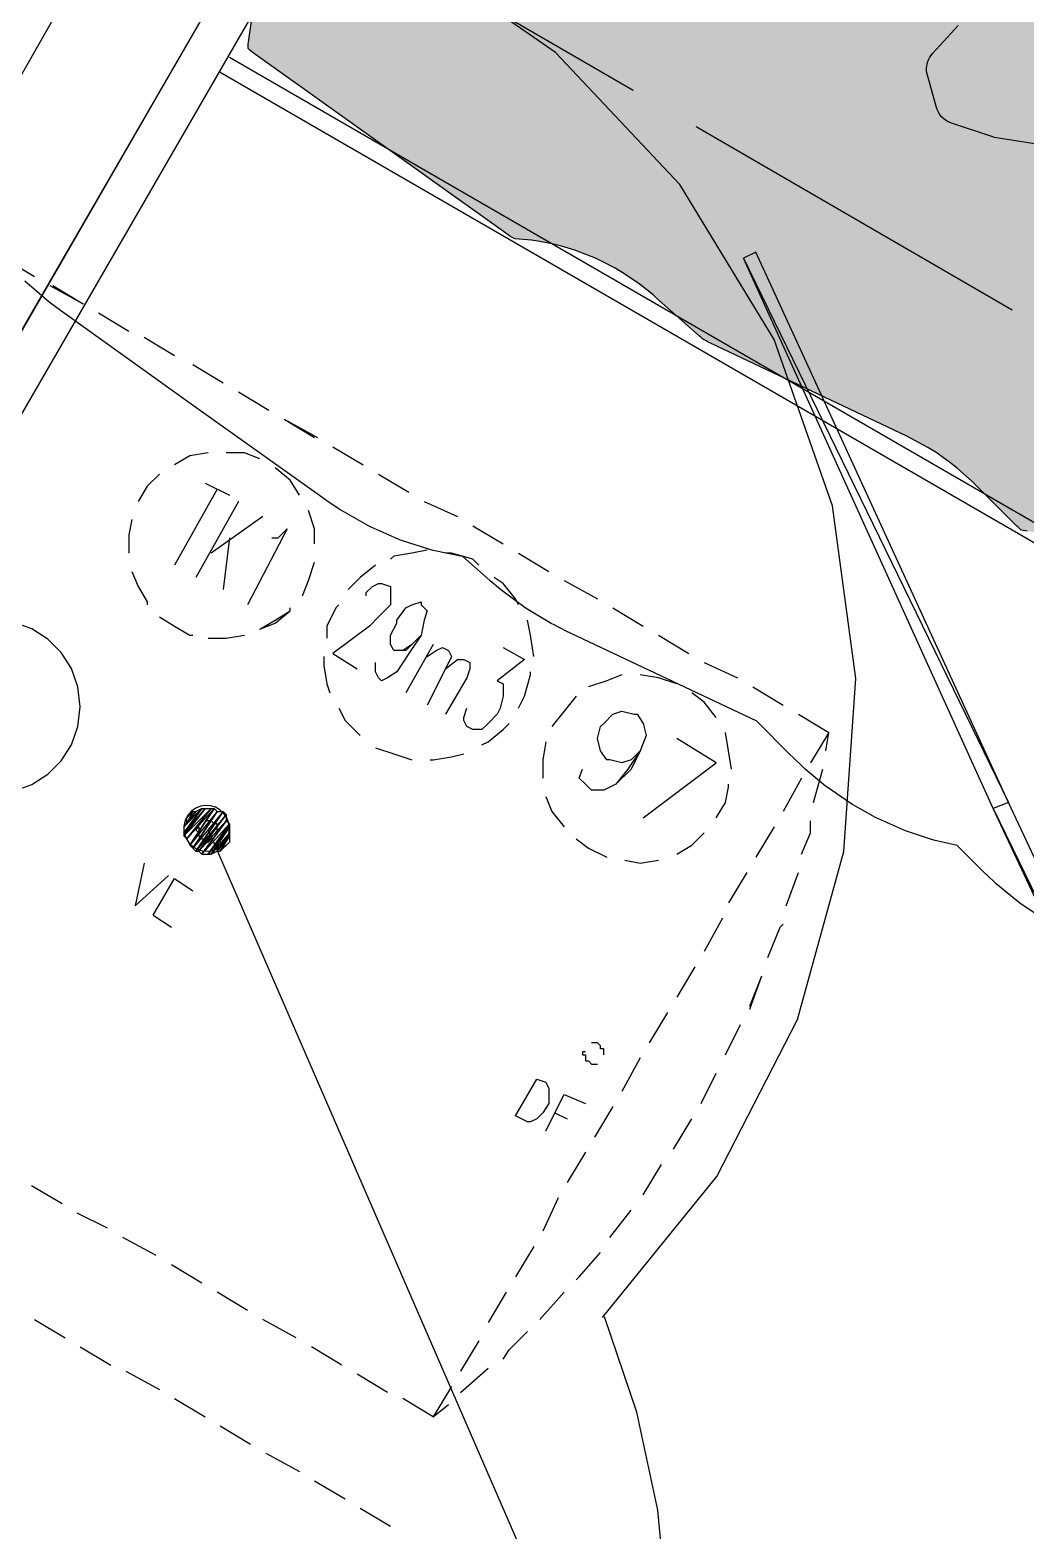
# Model space of a CAD drawing. Header units: metres. Extents: x 1 to 213, y 1 to 147.
# Drawn here: x 112.13 to 115.6, y 55.39 to 60.61 of the extents above; entities that cross this region are included whole.
import ezdxf

# ---------------------------------------------------------------- set-up
doc = ezdxf.new("R2010")
doc.units = ezdxf.units.M
doc.linetypes.add('DASHED', pattern=[1.524, 1.27, -0.254])
for name, color, linetype in [('00-BASE-ARQUITECTURA', 8, 'Continuous'), ('PJ-GRAVILLA', 42, 'Continuous'), ('PJ-LIMITE-JARDIN', 7, 'Continuous'), ('PJ-MASAS', 92, 'Continuous'), ('PJ-MASAS-RELLENO', 92, 'Continuous'), ('PJ-PROTEGIDO', 30, 'DASHED'), ('PJ-RIEGO-SECTORES', 5, 'Continuous')]:
    doc.layers.add(name, color=color, linetype=linetype)

msp = doc.modelspace()

# ---------------------------------------------------------------- hatches: boundary and pattern name
at = {"layer": 'PJ-GRAVILLA'}
h = msp.add_hatch(dxfattribs=at)
h.set_pattern_fill('GRAVEL', scale=0.03)
h.paths.add_polyline_path([(107.3332, 51.0186), (107.3393, 51.0152), (107.3455, 51.0114), (107.3517, 51.0074), (107.9627, 50.5893), (107.9742, 50.5818), (108.0189, 50.5542), (108.0428, 50.5408), (108.0836, 50.5205), (108.1087, 50.5094), (108.1512, 50.4928), (108.1771, 50.484), (108.221, 50.4714), (108.2476, 50.465), (108.2925, 50.4564), (108.3196, 50.4525), (108.3718, 50.4474), (108.3806, 50.4468), (108.3904, 50.4457), (108.3966, 50.4413), (108.4034, 50.4358), (108.4093, 50.4308), (108.6355, 50.2298), (108.6466, 50.2204), (108.6897, 50.1857), (108.713, 50.1687), (108.7532, 50.1422), (108.7781, 50.1275), (108.8206, 50.105), (108.8468, 50.0928), (108.8913, 50.0745), (108.9185, 50.0648), (108.9715, 50.0489), (108.9854, 50.045), (109.1198, 50.0114), (109.1263, 50.0096), (109.1337, 50.0074), (109.14, 50.0052), (109.1451, 50.0009), (109.1508, 49.9958), (109.1557, 49.9911), (109.2184, 49.9284), (109.2296, 49.9177), (109.2737, 49.878), (109.2978, 49.8584), (109.3395, 49.828), (109.3655, 49.811), (109.4101, 49.7851), (109.4376, 49.7709), (109.4847, 49.7497), (109.5136, 49.7384), (109.5626, 49.7222), (109.5925, 49.7139), (109.6336, 49.7049), (109.6632, 49.6982), (109.6694, 49.6965), (109.6752, 49.6938), (109.6823, 49.69), (109.6883, 49.6868), (111.9893, 48.3507), (112.0025, 48.3435), (112.0534, 48.3172), (112.0807, 48.3048), (112.1271, 48.2865), (112.1555, 48.2769), (112.2034, 48.2633), (112.2326, 48.2566), (112.2817, 48.2478), (112.3114, 48.244), (112.3611, 48.2402), (112.3911, 48.2394), (112.4409, 48.2405), (112.4708, 48.2427), (112.5203, 48.2488), (112.5498, 48.254), (112.5984, 48.265), (112.6272, 48.2731), (112.6745, 48.2889), (112.7024, 48.2998), (112.7479, 48.3202), (112.7746, 48.3339), (112.8178, 48.3587), (112.8429, 48.375), (112.8835, 48.404), (112.9069, 48.4227), (112.9443, 48.4556), (112.9658, 48.4765), (112.9997, 48.513), (113.019, 48.536), (113.0491, 48.5757), (113.066, 48.6004), (113.092, 48.643), (113.1064, 48.6692), (113.128, 48.7142), (113.1397, 48.7417), (113.1568, 48.7886), (113.1656, 48.8172), (113.1779, 48.8655), (113.1838, 48.8949), (113.1913, 48.9442), (113.1943, 48.974), (113.1971, 49.0313), (113.1975, 49.0462), (113.1975, 49.0562), (113.1977, 49.0638), (113.1981, 49.0719), (113.1989, 49.0793), (113.2055, 49.0825), (113.213, 49.0858), (113.22, 49.0886), (113.3248, 49.1279), (113.338, 49.1332), (113.388, 49.1547), (113.4135, 49.1672), (113.455, 49.1899), (113.4793, 49.2047), (113.5185, 49.2313), (113.5412, 49.2483), (113.5777, 49.2784), (113.5987, 49.2976), (113.6322, 49.331), (113.6513, 49.352), (113.686, 49.394), (113.6948, 49.4052), (113.801, 49.5467), (113.8055, 49.5525), (113.8108, 49.5588), (113.8156, 49.5641), (113.8224, 49.5665), (113.8303, 49.5689), (113.8373, 49.5709), (113.9694, 49.6039), (113.9764, 49.6055), (113.9842, 49.607), (113.9912, 49.6081), (113.9978, 49.6058), (114.0053, 49.6029), (114.0118, 49.6002), (114.7641, 49.2659), (114.7706, 49.2628), (114.7778, 49.2591), (114.784, 49.2556), (114.7873, 49.2493), (114.7907, 49.2419), (114.7935, 49.2353), (114.8642, 49.0587), (114.8668, 49.0515), (114.8696, 49.0434), (114.8717, 49.0362), (114.8685, 49.0294), (114.8645, 49.0219), (114.8607, 49.0152), (114.8411, 48.9826), (114.8338, 48.9698), (114.8071, 48.9198), (114.7945, 48.893), (114.7756, 48.8475), (114.7657, 48.8197), (114.7514, 48.7725), (114.7442, 48.7438), (114.7347, 48.6955), (114.7304, 48.6662), (114.7256, 48.6172), (114.7242, 48.5876), (114.7244, 48.5384), (114.7259, 48.5088), (114.7308, 48.4598), (114.7353, 48.4306), (114.745, 48.3823), (114.7523, 48.3536), (114.7668, 48.3065), (114.7768, 48.2787), (114.7959, 48.2333), (114.8086, 48.2066), (114.832, 48.1632), (114.8474, 48.1379), (114.8749, 48.0971), (114.8927, 48.0734), (114.9289, 48.0298), (114.9386, 48.0187), (115.0225, 47.9272), (115.033, 47.9163), (115.0741, 47.8757), (115.0966, 47.8557), (115.1357, 47.8242), (115.1601, 47.8064), (115.2022, 47.779), (115.2282, 47.7639), (115.2796, 47.7373), (115.2931, 47.7308), (116.0857, 47.3705), (116.0926, 47.3671), (116.1002, 47.3632), (116.1068, 47.3594), (116.1099, 47.3525), (116.113, 47.3445), (116.1156, 47.3372), (116.1884, 47.1188), (116.1907, 47.1115), (116.193, 47.103), (116.1947, 47.0956), (116.1964, 47.0813), (116.1964, 47.0807), (116.2029, 47.0248), (116.2077, 46.9958), (116.2181, 46.9479), (116.2257, 46.9195), (116.2407, 46.8729), (116.251, 46.8454), (116.2705, 46.8005), (116.2835, 46.7742), (116.3073, 46.7314), (116.3228, 46.7064), (116.3507, 46.6662), (116.3685, 46.6429), (116.4002, 46.6055), (116.4203, 46.5841), (116.4554, 46.55), (116.4775, 46.5306), (116.5158, 46.5002), (116.5397, 46.4831), (116.5808, 46.4565), (116.6063, 46.4418), (116.6498, 46.4194), (116.6765, 46.4072), (116.722, 46.3892), (116.7498, 46.3797), (116.7969, 46.3662), (116.8255, 46.3595), (116.8651, 46.3522), (116.8948, 46.3466), (116.9013, 46.3451), (116.9071, 46.3419), (116.9139, 46.3378), (116.9197, 46.3342), (117.713, 45.8053), (117.7266, 45.7967), (117.7796, 45.7653), (117.8082, 45.7505), (117.8569, 45.7283), (117.8868, 45.7165), (117.9453, 45.6972), (117.9607, 45.6925), (118.0851, 45.6586), (118.0986, 45.6553), (118.1507, 45.6436), (118.1782, 45.6388), (118.2243, 45.6329), (118.252, 45.6307), (118.2984, 45.6291), (118.3263, 45.6295), (118.3727, 45.6322), (118.4004, 45.6351), (118.4463, 45.6422), (118.4736, 45.6477), (118.5254, 45.6606), (118.5389, 45.6643), (119.4801, 45.9467), (119.4938, 45.9512), (119.5457, 45.9695), (119.5723, 45.9804), (119.6157, 46.0005), (119.6412, 46.0139), (119.6824, 46.0381), (119.7065, 46.0538), (119.7511, 46.0861), (119.7625, 46.0948), (120.5867, 46.7542), (120.5972, 46.763), (120.6369, 46.7978), (120.6567, 46.817), (120.6883, 46.8503), (120.7063, 46.8711), (120.7347, 46.9072), (120.7507, 46.9296), (120.7756, 46.9682), (120.7895, 46.992), (120.814, 47.0387), (120.8202, 47.0511), (121.0014, 47.4395), (121.0065, 47.451), (121.025, 47.4954), (121.0337, 47.519), (121.0465, 47.5589), (121.0532, 47.5831), (121.064, 47.63), (121.0666, 47.6423), (121.1583, 48.1314), (121.1605, 48.1444), (121.1676, 48.1945), (121.1701, 48.2208), (121.1725, 48.2647), (121.1727, 48.2911), (121.171, 48.3417), (121.1702, 48.3549), (121.0566, 49.7941), (121.0551, 49.8086), (121.048, 49.8638), (121.043, 49.8923), (121.0322, 49.9395), (121.0244, 49.9675), (121.0069, 50.0203), (121.0019, 50.034), (120.8804, 50.348), (120.8746, 50.3618), (120.8514, 50.414), (120.8379, 50.4406), (120.8133, 50.4837), (120.7973, 50.5088), (120.7685, 50.5493), (120.7501, 50.5727), (120.7174, 50.6101), (120.6967, 50.6316), (120.6605, 50.6656), (120.6378, 50.6849), (120.5984, 50.7151), (120.5739, 50.7321), (120.5317, 50.7583), (120.5056, 50.7727), (120.4611, 50.7946), (120.4337, 50.8063), (120.3872, 50.8237), (120.3587, 50.8327), (120.3107, 50.8453), (120.2815, 50.8514), (120.2325, 50.8592), (120.2029, 50.8624), (120.1533, 50.8653), (120.1235, 50.8656), (120.0739, 50.8635), (120.0442, 50.8608), (119.995, 50.8538), (119.9658, 50.8482), (119.9175, 50.8364), (119.889, 50.8279), (119.8421, 50.8114), (119.8146, 50.8), (119.7696, 50.7789), (119.7433, 50.765), (119.6943, 50.7357), (119.6816, 50.7277), (119.4782, 50.5921), (119.4722, 50.5883), (119.4654, 50.5842), (119.4592, 50.5809), (119.4527, 50.5834), (119.4455, 50.5866), (119.439, 50.5896), (119.1273, 50.7455), (119.1208, 50.7489), (119.1137, 50.7529), (119.1076, 50.7568), (119.1054, 50.7636), (119.1031, 50.7714), (119.1013, 50.7785), (119.0566, 50.9723), (119.0529, 50.9865), (119.0377, 51.0405), (119.0283, 51.0683), (119.0105, 51.1137), (118.9985, 51.1405), (118.9764, 51.184), (118.9618, 51.2094), (118.9355, 51.2505), (118.9186, 51.2744), (118.8884, 51.3127), (118.8692, 51.3349), (118.8354, 51.3701), (118.8141, 51.3902), (118.7771, 51.422), (118.754, 51.44), (118.714, 51.468), (118.6892, 51.4836), (118.6467, 51.5076), (118.6205, 51.5207), (118.5759, 51.5404), (118.5485, 51.5509), (118.5022, 51.5662), (118.4739, 51.574), (118.4263, 51.5846), (118.3975, 51.5896), (118.349, 51.5956), (118.3198, 51.5978), (118.271, 51.599), (118.2417, 51.5983), (118.1931, 51.5947), (118.164, 51.5912), (118.1159, 51.5829), (118.0873, 51.5765), (118.0402, 51.5636), (118.0124, 51.5545), (117.9668, 51.537), (117.94, 51.5252), (117.8964, 51.5034), (117.8708, 51.4891), (117.8404, 51.4699), (117.834, 51.4662), (117.8276, 51.463), (117.8203, 51.4649), (117.8123, 51.4674), (117.805, 51.4699), (117.6663, 51.522), (117.6526, 51.5267), (117.5997, 51.5437), (117.5717, 51.5512), (117.5246, 51.5614), (117.496, 51.5662), (117.4481, 51.5719), (117.4192, 51.5739), (117.3709, 51.5748), (117.3419, 51.574), (117.2866, 51.5698), (117.2722, 51.5684), (117.1448, 51.5525), (117.1376, 51.5517), (117.1296, 51.5511), (117.1225, 51.5509), (117.1165, 51.5546), (117.1098, 51.5591), (117.1039, 51.5633), (116.9634, 51.6687), (116.9579, 51.673), (116.9519, 51.678), (116.9468, 51.6826), (116.9443, 51.689), (116.9418, 51.6965), (116.9397, 51.7031), (116.9273, 51.7464), (116.9229, 51.7607), (116.9044, 51.8149), (116.8934, 51.8426), (116.8728, 51.8879), (116.859, 51.9144), (116.834, 51.9574), (116.8177, 51.9825), (116.7885, 52.0228), (116.7698, 52.046), (116.7367, 52.0832), (116.7158, 52.1045), (116.6737, 52.1433), (116.6625, 52.1532), (116.611, 52.1961), (116.6054, 52.201), (116.5994, 52.2065), (116.5944, 52.2116), (116.5945, 52.2189), (116.5949, 52.227), (116.5956, 52.2344), (116.6345, 52.5844), (116.6355, 52.5918), (116.6368, 52.6), (116.6383, 52.6071), (116.6445, 52.611), (116.6517, 52.615), (116.6583, 52.6185), (116.8802, 52.7295), (116.887, 52.7327), (116.895, 52.7362), (116.902, 52.7389), (116.9095, 52.7401), (116.9253, 52.7418), (116.9402, 52.7438), (116.997, 52.753), (117.0264, 52.7592), (117.0747, 52.772), (117.1033, 52.7812), (117.1502, 52.7988), (117.1777, 52.8108), (117.2225, 52.833), (117.2487, 52.8476), (117.2911, 52.8742), (117.3157, 52.8914), (117.3552, 52.9221), (117.378, 52.9417), (117.4143, 52.9761), (117.435, 52.9979), (117.4676, 53.0358), (117.486, 53.0595), (117.5147, 53.1005), (117.5306, 53.126), (117.555, 53.1696), (117.5684, 53.1966), (117.5883, 53.2424), (117.5989, 53.2705), (117.6141, 53.3182), (117.6218, 53.3472), (117.6322, 53.3961), (117.637, 53.4258), (117.6424, 53.4755), (117.6442, 53.5055), (117.6447, 53.5555), (117.6435, 53.5855), (117.6389, 53.6353), (117.6347, 53.6651), (117.6252, 53.7142), (117.618, 53.7433), (117.6037, 53.7912), (117.5936, 53.8195), (117.5745, 53.8658), (117.5617, 53.8929), (117.5381, 53.937), (117.5226, 53.9628), (117.4947, 54.0043), (117.4767, 54.0283), (117.44, 54.0727), (117.4301, 54.084), (117.18, 54.3568), (117.1758, 54.3617), (117.171, 54.3674), (117.1671, 54.3725), (117.1636, 54.3779), (117.1599, 54.3843), (117.1568, 54.3899), (116.736, 55.1893), (116.7328, 55.1958), (116.7293, 55.2033), (116.7266, 55.21), (116.7259, 55.2172), (116.7255, 55.2254), (116.7253, 55.2327), (116.7253, 55.4047), (116.7255, 55.4127), (116.726, 55.4218), (116.7268, 55.4298), (116.7302, 55.437), (116.7344, 55.4451), (116.7383, 55.4521), (117.555, 56.8241), (117.5623, 56.8372), (117.5892, 56.8878), (117.6018, 56.915), (117.6207, 56.9611), (117.6306, 56.9893), (117.6447, 57.0371), (117.6517, 57.0662), (117.661, 57.1152), (117.6651, 57.1448), (117.6695, 57.1945), (117.6707, 57.2244), (117.6701, 57.2742), (117.6682, 57.3041), (117.6626, 57.3536), (117.6578, 57.3832), (117.6474, 57.4319), (117.6396, 57.4608), (117.6244, 57.5083), (117.6138, 57.5362), (117.5939, 57.5819), (117.5805, 57.6087), (117.5562, 57.6522), (117.5402, 57.6776), (117.5117, 57.7184), (117.4933, 57.742), (117.4608, 57.7798), (117.4402, 57.8015), (117.404, 57.8358), (117.3814, 57.8553), (117.3361, 57.8905), (117.324, 57.8994), (116.7176, 58.3239), (116.7049, 58.3323), (116.6554, 58.3634), (116.6287, 58.3783), (116.5831, 58.4007), (116.5551, 58.4128), (116.5075, 58.4305), (116.4783, 58.4397), (116.4292, 58.4525), (116.3993, 58.4587), (116.349, 58.4664), (116.3187, 58.4695), (116.2807, 58.4715), (116.2478, 58.4734), (116.2408, 58.4742), (116.2352, 58.4787), (116.2291, 58.4843), (116.2237, 58.4894), (116.0809, 58.6322), (116.0709, 58.6417), (116.0319, 58.6773), (116.0107, 58.695), (115.9741, 58.7227), (115.9513, 58.7383), (115.9123, 58.7625), (115.8882, 58.7759), (115.8472, 58.7965), (115.822, 58.8077), (115.7792, 58.8243), (115.7531, 58.8332), (115.7089, 58.8458), (115.6821, 58.8522), (115.6302, 58.8621), (115.6166, 58.8644), (115.6004, 58.8667), (115.5936, 58.8678), (115.5859, 58.8693), (115.5793, 58.8708), (115.574, 58.8752), (115.5683, 58.8805), (115.5633, 58.8852), (115.4182, 59.0303), (115.4058, 59.0421), (115.3567, 59.0858), (115.3299, 59.1071), (115.2832, 59.14), (115.2541, 59.1581), (115.1965, 59.1896), (115.1812, 59.1973), (114.4967, 59.5216), (114.4903, 59.5248), (114.4831, 59.5286), (114.477, 59.5323), (114.4713, 59.5364), (114.4649, 59.5416), (114.4595, 59.5462), (114.3097, 59.6793), (114.2987, 59.6886), (114.2556, 59.7234), (114.2322, 59.7404), (114.192, 59.7669), (114.1671, 59.7816), (114.1245, 59.8041), (114.0983, 59.8164), (114.0538, 59.8346), (114.0265, 59.8443), (113.9804, 59.8582), (113.9523, 59.8652), (113.9051, 59.8746), (113.8765, 59.8789), (113.8198, 59.8845), (113.8192, 59.8846), (113.8154, 59.8854), (113.8087, 59.8892), (113.8013, 59.8939), (113.7949, 59.8983), (112.908, 60.5317), (112.9021, 60.5362), (112.8957, 60.5413), (112.8902, 60.5461), (112.8905, 60.5533), (112.8913, 60.5614), (112.8922, 60.5688), (112.9293, 60.8286), (112.9307, 60.8367), (112.9325, 60.8457), (112.9345, 60.8536), (112.9381, 60.8608), (112.9427, 60.8688), (112.9469, 60.8757), (113.0235, 60.9937), (113.0277, 60.9996), (113.035, 61), (119.5964, 61), (119.6036, 60.9996), (119.6066, 60.9931), (119.9244, 60.1987), (119.9311, 60.183), (119.9623, 60.1163), (119.97, 60.1011), (120.8555, 58.4564), (120.8599, 58.4476), (120.8777, 58.4086), (120.8815, 58.3994), (121.4588, 56.8738), (121.464, 56.8609), (121.4854, 56.8116), (121.4977, 56.7864), (121.5235, 56.7394), (121.5305, 56.7273), (121.9603, 56.024), (121.9641, 56.0174), (121.9683, 56.0097), (121.9749, 55.996), (121.9783, 55.9879), (121.981, 55.9808), (122.3396, 54.9848), (122.3451, 54.9707), (122.3676, 54.9169), (122.3807, 54.8894), (122.4086, 54.8382), (122.4162, 54.825), (122.843, 54.1265), (122.8466, 54.1203), (122.8506, 54.1131), (122.8568, 54.1003), (122.8601, 54.0928), (122.8627, 54.0862), (123.2295, 53.1082), (123.2371, 53.0897), (123.2727, 53.011), (123.2816, 52.9932), (123.9021, 51.8348), (123.9054, 51.8282), (123.909, 51.8206), (123.9118, 51.8139), (123.9125, 51.8066), (123.913, 51.7982), (123.913, 51.7955), (123.9133, 51.7884), (123.9162, 51.7285), (123.919, 51.6996), (123.926, 51.6517), (123.9316, 51.6232), (123.9432, 51.5762), (123.9515, 51.5484), (123.9676, 51.5028), (123.9786, 51.4759), (124.0021, 51.4254), (124.0086, 51.4124), (124.785, 49.9371), (124.7881, 49.931), (124.7914, 49.9239), (124.7966, 49.9113), (124.7993, 49.9039), (124.8015, 49.8974), (124.9935, 49.283), (124.9975, 49.271), (125.0139, 49.2255), (125.0235, 49.202), (125.0436, 49.158), (125.0491, 49.1466), (126.1499, 46.9875), (126.1535, 46.9798), (126.1575, 46.9708), (126.1634, 46.955), (126.1663, 46.9456), (126.1686, 46.9374), (126.2469, 46.6243), (126.2506, 46.6109), (126.2659, 46.5599), (126.2751, 46.5336), (126.2924, 46.4907), (126.3041, 46.4654), (126.3253, 46.4243), (126.3392, 46.4002), (126.3642, 46.3612), (126.3802, 46.3385), (126.413, 46.2964), (126.4218, 46.2857), (126.5433, 46.144), (126.5481, 46.1381), (126.5534, 46.1312), (126.5577, 46.125), (126.5607, 46.118), (126.5637, 46.1099), (126.5662, 46.1027), (126.7558, 45.4957), (126.7602, 45.4829), (126.7779, 45.4341), (126.7882, 45.4091), (126.8102, 45.3621), (126.8163, 45.35), (127.696, 43.6742), (127.6989, 43.6685), (127.7021, 43.6618), (127.7046, 43.6558), (127.7065, 43.6497), (127.7085, 43.6426), (127.7101, 43.6365), (127.7933, 43.2756), (127.7968, 43.262), (127.8113, 43.2102), (127.8202, 43.1836), (127.837, 43.1399), (127.8482, 43.1143), (127.869, 43.0724), (127.8827, 43.0479), (127.9073, 43.0081), (127.9232, 42.985), (127.9556, 42.9421), (127.9643, 42.9311), (128.0427, 42.8371), (128.0475, 42.831), (128.0526, 42.8242), (128.0568, 42.818), (128.0566, 42.8104), (128.056, 42.8019), (128.0553, 42.7942), (128.017, 42.4883), (128.0159, 42.4812), (128.0146, 42.4736), (128.0131, 42.4668), (128.0062, 42.4661), (127.9985, 42.4658), (127.9913, 42.4656), (109.2517, 42.4656), (109.2444, 42.4658), (109.2363, 42.4662), (109.2292, 42.4669), (109.2232, 42.4708), (109.2166, 42.4755), (109.2109, 42.4799), (109.0253, 42.6284), (109.02, 42.6328), (109.0141, 42.638), (109.0092, 42.6427), (109.0064, 42.6488), (109.0034, 42.6561), (109.0009, 42.6625), (107.0767, 47.9977), (107.0742, 48.0054), (107.0715, 48.0143), (107.0696, 48.0221), (107.0685, 48.0302), (107.0678, 48.0395), (107.0675, 48.0476), (107.0245, 50.0673), (107.0245, 50.0758), (107.0249, 50.0856), (107.0257, 50.0941), (107.0274, 50.1025), (107.03, 50.112), (107.0325, 50.1202), (107.3253, 50.9985), (107.3277, 51.0054), (107.3304, 51.0123), (107.3332, 51.0186)])
at = {"layer": 'PJ-MASAS-RELLENO'}
msp.add_hatch(color=7, dxfattribs=at).paths.add_polyline_path([(115.9041, 60.1467), (115.9022, 60.1474), (115.704, 60.2024), (115.6995, 60.2033), (115.493, 60.2359), (115.4866, 60.2372), (115.4802, 60.239), (115.3363, 60.287), (115.329, 60.2898), (115.322, 60.2933), (115.3154, 60.2975), (115.3093, 60.3023), (115.3036, 60.3077), (115.2985, 60.3136), (115.294, 60.32), (115.2901, 60.3268), (115.287, 60.3339), (115.2845, 60.3414), (115.2532, 60.4535), (115.2514, 60.4614), (115.2504, 60.4694), (115.2503, 60.4775), (115.2509, 60.4856), (115.2524, 60.4935), (115.2546, 60.5013), (115.2577, 60.5088), (115.2614, 60.5159), (115.2659, 60.5226), (115.271, 60.5289), (115.36, 60.6267), (115.3659, 60.6325), (115.3724, 60.6377), (115.3793, 60.6422), (115.3867, 60.646), (115.3945, 60.6489), (115.4025, 60.6511), (115.4107, 60.6524), (115.5827, 60.6708), (115.585, 60.6712), (115.7843, 60.7043), (115.7899, 60.7057), (115.9901, 60.7697), (115.9906, 60.7699), (116.0114, 60.7764), (116.0192, 60.7784), (116.0272, 60.7796), (116.0353, 60.78), (116.6237, 60.78), (116.6314, 60.7796), (116.639, 60.7785), (116.6465, 60.7767), (116.6537, 60.7742), (116.6607, 60.7709), (116.8019, 60.6973), (116.805, 60.6956), (117.0054, 60.5795), (117.0067, 60.5788), (117.0081, 60.5782), (117.2081, 60.5004), (117.21, 60.4998), (117.212, 60.4995), (117.4114, 60.486), (117.4132, 60.486), (117.4149, 60.4862), (117.6149, 60.5264), (117.618, 60.5271), (117.816, 60.5832), (117.8235, 60.5849), (118.0047, 60.6178), (118.0133, 60.6188), (118.0221, 60.619), (118.0307, 60.6182), (118.0393, 60.6164), (118.1464, 60.5883), (118.1536, 60.586), (118.1605, 60.5831), (118.1671, 60.5796), (118.1734, 60.5754), (118.1792, 60.5707), (118.1846, 60.5654), (118.1895, 60.5597), (118.1938, 60.5535), (118.1975, 60.5469), (118.2006, 60.5401), (118.2333, 60.4564), (118.2357, 60.4494), (118.2374, 60.4422), (118.2384, 60.4349), (118.2388, 60.4275), (118.2385, 60.4202), (118.2375, 60.4128), (118.2358, 60.4057), (118.2335, 60.3987), (118.1874, 60.278), (118.1846, 60.2715), (118.1811, 60.2652), (118.1772, 60.2592), (118.1727, 60.2537), (118.0514, 60.1161), (118.0453, 60.11), (118.0386, 60.1045), (118.0313, 60.0997), (117.8935, 60.0204), (117.8919, 60.0194), (117.8904, 60.0172), (117.8891, 60.0152), (117.8843, 60.0091), (117.879, 60.0035), (117.8761, 60.001), (117.8747, 59.9996), (117.8744, 59.9978), (117.874, 59.9938), (117.8739, 59.9919), (117.8696, 59.9053), (117.8693, 59.9013), (117.8668, 59.876), (117.8663, 59.8721), (117.8549, 59.7947), (117.8542, 59.7909), (117.8492, 59.7659), (117.8484, 59.762), (117.8294, 59.6862), (117.8283, 59.6824), (117.8209, 59.658), (117.8197, 59.6543), (117.7934, 59.5807), (117.792, 59.577), (117.7822, 59.5535), (117.7806, 59.5499), (117.7472, 59.4792), (117.7454, 59.4757), (117.7334, 59.4532), (117.7315, 59.4498), (117.7264, 59.4414), (117.7215, 59.4341), (117.7157, 59.4273), (117.7093, 59.4213), (117.7023, 59.416), (117.5951, 59.3444), (117.5938, 59.3434), (117.5925, 59.3423), (117.4478, 59.2062), (117.4412, 59.2006), (117.434, 59.1958), (117.4263, 59.1918), (117.4183, 59.1886), (117.2255, 59.1242), (117.2181, 59.1221), (117.2106, 59.1208), (117.2029, 59.1201), (117.1952, 59.1203), (117.1876, 59.1211), (117.1801, 59.1227), (116.9864, 59.1731), (116.9827, 59.1741), (116.9089, 59.1971), (116.9005, 59.2002), (116.8925, 59.2043), (116.4908, 59.4373), (116.483, 59.4425), (116.4758, 59.4486), (116.459, 59.4646), (116.4526, 59.4714), (116.447, 59.4789), (116.3292, 59.6605), (116.327, 59.6641), (116.2116, 59.8641), (116.2108, 59.8653), (116.21, 59.8665), (116.0762, 60.0343), (116.0748, 60.0359), (116.0731, 60.0372), (115.9059, 60.1457), (115.9041, 60.1467)])

# ---------------------------------------------------------------- linework, layer by layer
at = {"layer": '00-BASE-ARQUITECTURA'}
for points in [[(107.5125, 51.6255), (115.3124, 65.1192)], [(107.6924, 51.6361), (115.4712, 65.1086)], [(114.1232, 56.1309), (114.5212, 56.6207), (114.8015, 57.1674), (114.9629, 57.7516), (115.004, 58.3538), (114.9234, 58.9546), (114.72, 59.5343), (114.3922, 60.0736), (113.9595, 60.533), (113.4548, 60.8833), (112.8971, 61.1207), (112.3057, 61.2413), (111.6996, 61.2411), (111.098, 61.1163), (110.52, 60.863), (110.0073, 60.495), (109.5931, 60.0411), (109.2839, 59.5199), (109.086, 58.9496), (109.0058, 58.3489), (109.0497, 57.736), (109.2242, 57.1296)], [(107.3643, 50.9587), (112.5078, 47.9742), (118.0218, 57.5098), (112.8253, 60.5155)], [(107.3961, 51.0116), (112.4867, 48.0483), (117.9371, 57.4886), (112.7936, 60.4626)], [(112.0422, 59.817), (112.148, 59.7535)], [(112.0422, 59.817), (112.148, 59.7535)], [(114.6563, 59.8381), (114.6139, 59.817), (115.5347, 57.9226), (114.6563, 59.8381)], [(114.6139, 59.817), (115.5347, 57.9226), (115.4817, 57.9014), (114.6139, 59.817)], [(112.2009, 59.7217), (112.3173, 59.6582)], [(112.2115, 59.7217), (112.3173, 59.6582)], [(112.3702, 59.6265), (112.4761, 59.563)], [(112.3702, 59.6265), (112.4761, 59.563)], [(112.529, 59.5418), (112.6348, 59.4783)], [(112.529, 59.5418), (112.6348, 59.4783)], [(112.6983, 59.4466), (112.8042, 59.3831)], [(112.6983, 59.4466), (112.8042, 59.3831)], [(112.8571, 59.3513), (112.9629, 59.2878)], [(112.8571, 59.3513), (112.9629, 59.2878)], [(113.0158, 59.2561), (113.1322, 59.1926)], [(113.0158, 59.2561), (113.1217, 59.1926)], [(112.7513, 59.1396), (112.6877, 59.1291), (112.6348, 59.0973)], [(112.7513, 59.1396), (112.6877, 59.1291), (112.6348, 59.0973)], [(112.9312, 59.1185), (112.8782, 59.1396), (112.8148, 59.1396)], [(112.9312, 59.1185), (112.8782, 59.1396), (112.8148, 59.1396)], [(113.1852, 59.1608), (113.291, 59.0973)], [(113.1852, 59.1608), (113.291, 59.0973)], [(113.0688, 58.9915), (113.037, 59.0444), (112.9841, 59.0867)], [(113.0688, 58.9915), (113.037, 59.0444), (112.9841, 59.0867)], [(112.5819, 59.0656), (112.5396, 59.0232), (112.5078, 58.9703)], [(112.5819, 59.0656), (112.5396, 59.0232), (112.5078, 58.9703)], [(112.7407, 59.0338), (112.8253, 58.9915)], [(112.7407, 59.0338), (112.8253, 58.9915)], [(113.3439, 59.0656), (113.4497, 59.0021)], [(113.3439, 59.0656), (113.4497, 59.0021)], [(112.783, 59.0126), (112.6348, 58.7481)], [(112.783, 59.0126), (112.6348, 58.7481)], [(112.8571, 58.9703), (112.7089, 58.7057)], [(112.8571, 58.9703), (112.7089, 58.7057)], [(113.1217, 58.8221), (113.1217, 58.8751), (113.1005, 58.9386)], [(113.1217, 58.8221), (113.1217, 58.8751), (113.1005, 58.9386)], [(113.5027, 58.9703), (113.6191, 58.9174)], [(113.5027, 58.9703), (113.6191, 58.9174)], [(112.4867, 58.9068), (112.4761, 58.8539), (112.4761, 58.7904)], [(112.4867, 58.9068), (112.4761, 58.8539), (112.4761, 58.7904)], [(112.9417, 58.9174), (112.7618, 58.7904)], [(112.9417, 58.9174), (112.7618, 58.7904)], [(112.9735, 58.8433), (112.9947, 58.8433), (113.0264, 58.8751), (112.8888, 58.6105)], [(112.9735, 58.8433), (112.9947, 58.8433), (113.0264, 58.8751), (112.8888, 58.6105)], [(113.672, 58.8856), (113.7778, 58.8221)], [(113.672, 58.8856), (113.7778, 58.8221)], [(112.8253, 58.8433), (112.8042, 58.6634)], [(112.8253, 58.8433), (112.8042, 58.6634)], [(113.5133, 58.801), (113.4603, 58.7904), (113.3968, 58.7798), (113.3862, 58.7692)], [(113.5133, 58.801), (113.4603, 58.7904), (113.3968, 58.7798), (113.3862, 58.7692)], [(113.6932, 58.7481), (113.672, 58.7692), (113.5979, 58.7904), (113.5768, 58.7904)], [(113.6932, 58.7481), (113.672, 58.7692), (113.5979, 58.7904), (113.5768, 58.7904)], [(113.8308, 58.7904), (113.9366, 58.7269)], [(113.8308, 58.7904), (113.9366, 58.7269)], [(112.4867, 58.7269), (112.5078, 58.674), (112.5396, 58.6211), (112.5396, 58.6105)], [(112.4867, 58.7269), (112.5078, 58.674), (112.5396, 58.6211), (112.5396, 58.6105)], [(113.0793, 58.6422), (113.1005, 58.6951), (113.1217, 58.7586)], [(113.0793, 58.6422), (113.1005, 58.6951), (113.1217, 58.7586)], [(113.3333, 58.7481), (113.2804, 58.7057), (113.2381, 58.6634)], [(113.3333, 58.7481), (113.2804, 58.7057), (113.2381, 58.6634)], [(113.3016, 58.6422), (113.3016, 58.6528), (113.3228, 58.674), (113.3439, 58.6846), (113.3545, 58.6846), (113.3862, 58.674), (113.3862, 58.6528), (113.3862, 58.6422), (113.3862, 58.6105), (113.3651, 58.5893), (113.3439, 58.5681), (113.3122, 58.5364), (113.1852, 58.4411), (113.2698, 58.3882)], [(113.3016, 58.6422), (113.3016, 58.6528), (113.3228, 58.674), (113.3439, 58.6846), (113.3545, 58.6846), (113.3862, 58.674), (113.3862, 58.6528), (113.3862, 58.6422), (113.3862, 58.6105), (113.3651, 58.5893), (113.3439, 58.5681), (113.3122, 58.5364), (113.1852, 58.4411), (113.2698, 58.3882)], [(113.8308, 58.6105), (113.8202, 58.6316), (113.7778, 58.6846), (113.7461, 58.7057)], [(113.8308, 58.6105), (113.8202, 58.6316), (113.7778, 58.6846), (113.7461, 58.7057)], [(113.9895, 58.6951), (114.1059, 58.6316)], [(113.9895, 58.6951), (114.1059, 58.6316)], [(113.2063, 58.6105), (113.1957, 58.5999), (113.164, 58.5364), (113.164, 58.4941)], [(113.2063, 58.6105), (113.1957, 58.5999), (113.164, 58.5364), (113.164, 58.4941)], [(113.4921, 58.5046), (113.4603, 58.4729), (113.4392, 58.4517), (113.4074, 58.4517), (113.3968, 58.4517), (113.3862, 58.4729), (113.3862, 58.5046), (113.4074, 58.547), (113.4074, 58.5576), (113.4392, 58.5999), (113.4603, 58.6105), (113.4921, 58.6211), (113.4921, 58.6105), (113.5133, 58.5893), (113.5027, 58.5576), (113.4921, 58.5046), (113.4497, 58.4411), (113.4074, 58.3776), (113.3757, 58.3565), (113.3545, 58.3459), (113.3439, 58.3565), (113.3333, 58.3776), (113.3333, 58.4094)], [(113.4921, 58.5046), (113.4603, 58.4729), (113.4286, 58.4517), (113.4074, 58.4517), (113.3968, 58.4517), (113.3862, 58.4729), (113.3862, 58.5046), (113.4074, 58.547), (113.4074, 58.5576), (113.4392, 58.5999), (113.4603, 58.6105), (113.4921, 58.6211), (113.4921, 58.6105), (113.5133, 58.5893), (113.5027, 58.5576), (113.4921, 58.5046), (113.4497, 58.4411), (113.4074, 58.3776), (113.3757, 58.3565), (113.3545, 58.3459), (113.3439, 58.3565), (113.3333, 58.3776), (113.3333, 58.4094)], [(112.5819, 58.5681), (112.6348, 58.5364), (112.6877, 58.5046), (112.6983, 58.5046)], [(112.5819, 58.5681), (112.6348, 58.5364), (112.6877, 58.5046), (112.6983, 58.5046)], [(112.9312, 58.5258), (112.9841, 58.547), (113.037, 58.5893), (113.037, 58.5999)], [(112.9312, 58.5258), (112.9841, 58.5576), (113.037, 58.5893), (113.037, 58.5999)], [(113.8837, 58.4306), (113.8731, 58.5046), (113.8625, 58.5576)], [(113.8837, 58.4306), (113.8731, 58.5046), (113.8625, 58.5576)], [(114.1588, 58.5999), (114.2647, 58.5364)], [(114.1588, 58.5999), (114.2647, 58.5364)], [(112.3068, 58.2559), (112.2988, 58.3251), (112.2761, 58.3886), (112.2405, 58.4446), (112.1938, 58.4913), (112.1378, 58.5269), (112.0743, 58.5496)], [(112.7513, 58.4941), (112.8148, 58.4941), (112.8782, 58.5046)], [(112.7513, 58.4941), (112.8148, 58.4941), (112.8782, 58.5046)], [(114.3176, 58.5046), (114.4234, 58.4411)], [(114.3176, 58.5046), (114.4234, 58.4411)], [(113.5344, 58.4729), (113.4392, 58.3036)], [(113.5344, 58.4729), (113.4392, 58.3036)], [(113.5133, 58.4306), (113.545, 58.4517), (113.5662, 58.4623), (113.5873, 58.4517), (113.5979, 58.4306), (113.5768, 58.3882), (113.5133, 58.2612)], [(113.5133, 58.4306), (113.545, 58.4517), (113.5662, 58.4623), (113.5873, 58.4517), (113.5979, 58.4306), (113.5768, 58.3882), (113.5133, 58.2612)], [(113.7778, 58.4623), (113.8519, 58.42), (113.7567, 58.3459), (113.7778, 58.3353), (113.7778, 58.3141), (113.7778, 58.293), (113.7673, 58.2506), (113.7567, 58.2295), (113.7249, 58.1977), (113.7037, 58.1766), (113.672, 58.1766), (113.6508, 58.1871), (113.6403, 58.2083), (113.6403, 58.2189), (113.6508, 58.2506)], [(113.7778, 58.4623), (113.8519, 58.42), (113.7567, 58.3459), (113.7778, 58.3353), (113.7778, 58.3141), (113.7778, 58.293), (113.7673, 58.2506), (113.7567, 58.2295), (113.7249, 58.1977), (113.7037, 58.1766), (113.672, 58.1766), (113.6508, 58.1871), (113.6403, 58.2083), (113.6403, 58.2189), (113.6508, 58.2506)], [(113.1534, 58.4306), (113.1534, 58.3988), (113.164, 58.3353), (113.1746, 58.3036)], [(113.1534, 58.4306), (113.1534, 58.3988), (113.164, 58.3353), (113.1746, 58.3036)], [(113.5768, 58.3882), (113.6191, 58.42), (113.6403, 58.42), (113.6614, 58.4094), (113.6614, 58.3882), (113.6508, 58.3565), (113.5768, 58.2295)], [(113.5768, 58.3882), (113.6191, 58.42), (113.6403, 58.42), (113.6614, 58.4094), (113.6614, 58.3882), (113.6508, 58.3565), (113.5768, 58.2295)], [(114.4763, 58.4094), (114.5928, 58.3565)], [(114.4763, 58.4094), (114.5928, 58.3565)], [(113.8308, 58.2506), (113.8519, 58.293), (113.8731, 58.3671), (113.8731, 58.3776)], [(113.8308, 58.2506), (113.8519, 58.293), (113.8731, 58.3671), (113.8731, 58.3776)], [(114.1906, 58.3671), (114.1377, 58.3459), (114.0742, 58.3247)], [(114.1906, 58.3671), (114.1377, 58.3459), (114.0742, 58.3247)], [(114.3811, 58.3353), (114.3176, 58.3565), (114.2541, 58.3671)], [(114.3811, 58.3353), (114.3176, 58.3565), (114.2541, 58.3671)], [(114.0318, 58.293), (113.9895, 58.2401), (113.9472, 58.1871)], [(114.0318, 58.293), (113.9895, 58.2401), (113.9472, 58.1871)], [(114.5187, 58.2189), (114.4763, 58.2718), (114.434, 58.3036)], [(114.5187, 58.2189), (114.4763, 58.2718), (114.434, 58.3036)], [(114.6457, 58.3247), (114.7515, 58.2612)], [(114.6457, 58.3247), (114.7515, 58.2612)], [(112.0743, 57.9623), (112.1378, 57.985), (112.1938, 58.0206), (112.2405, 58.0673), (112.2761, 58.1233), (112.2988, 58.1868), (112.3068, 58.2559)], [(113.2063, 58.2506), (113.2275, 58.2083), (113.2804, 58.1554)], [(113.2063, 58.2506), (113.2275, 58.2083), (113.2804, 58.1554)], [(114.2541, 58.1025), (114.2223, 58.0707), (114.1906, 58.0601), (114.1483, 58.0707), (114.1377, 58.0707), (114.1165, 58.1025), (114.1059, 58.1448), (114.1165, 58.1871), (114.1271, 58.1977), (114.1588, 58.2295), (114.1906, 58.2401), (114.2329, 58.2295), (114.2435, 58.2295), (114.2647, 58.1977), (114.2752, 58.1554), (114.2541, 58.1025), (114.2223, 58.039), (114.1694, 57.9861), (114.1271, 57.9649), (114.0848, 57.9649), (114.0636, 57.9861), (114.0424, 58.0072), (114.053, 58.039)], [(114.2541, 58.1025), (114.2223, 58.0707), (114.1906, 58.0601), (114.1483, 58.0707), (114.1377, 58.0707), (114.1165, 58.1025), (114.1059, 58.1448), (114.1165, 58.1871), (114.1271, 58.1977), (114.1588, 58.2295), (114.1906, 58.2401), (114.2329, 58.2295), (114.2435, 58.2295), (114.2647, 58.1977), (114.2752, 58.1554), (114.2541, 58.1025), (114.2117, 58.039), (114.1694, 57.9861), (114.1271, 57.9649), (114.0848, 57.9649), (114.0636, 57.9861), (114.0424, 58.0072), (114.053, 58.039)], [(113.7037, 58.1236), (113.7249, 58.1342), (113.7778, 58.1766), (113.799, 58.1977)], [(113.7037, 58.1236), (113.7249, 58.1342), (113.7778, 58.1766), (113.799, 58.1977)], [(114.8044, 58.2295), (114.9103, 58.166)], [(114.8044, 58.2295), (114.9103, 58.166)], [(114.2647, 57.8696), (114.5187, 58.0601), (114.3811, 58.1448)], [(114.2647, 57.8696), (114.5187, 58.0601), (114.3811, 58.1448)], [(114.5716, 58.039), (114.561, 58.1025), (114.5504, 58.166)], [(114.5716, 58.039), (114.561, 58.1025), (114.5504, 58.166)], [(114.9103, 58.166), (114.8468, 58.0601)], [(114.9103, 58.166), (114.8468, 58.0601)], [(114.8997, 58.1025), (114.9103, 58.166)], [(114.8997, 58.1025), (114.9103, 58.166)], [(113.3333, 58.1131), (113.3968, 58.0919), (113.4603, 58.0707)], [(113.3333, 58.1131), (113.3968, 58.0919), (113.4603, 58.0707)], [(113.5238, 58.0707), (113.5344, 58.0707), (113.5979, 58.0813), (113.6403, 58.0919)], [(113.5238, 58.0707), (113.5344, 58.0707), (113.5979, 58.0813), (113.6403, 58.0919)], [(113.926, 58.1342), (113.9154, 58.0707), (113.9154, 58.0072)], [(113.926, 58.1342), (113.9154, 58.0707), (113.9154, 58.0072)], [(114.8573, 57.9226), (114.8891, 58.039)], [(114.8573, 57.9226), (114.8891, 58.039)], [(114.5187, 57.8696), (114.5504, 57.9226), (114.561, 57.9755), (114.561, 57.9861)], [(114.5187, 57.8696), (114.5504, 57.9226), (114.561, 57.9755), (114.561, 57.9861)], [(114.815, 58.0072), (114.7515, 57.8908)], [(114.815, 58.0072), (114.7515, 57.8908)], [(113.926, 57.9437), (113.9472, 57.8908), (113.9895, 57.8379)], [(113.926, 57.9437), (113.9472, 57.8908), (113.9895, 57.8379)], [(112.6772, 57.7956), (112.7618, 57.9014), (112.6666, 57.8061), (112.6772, 57.7956)], [(112.7618, 57.9014), (112.6666, 57.8061), (112.7407, 57.9014), (112.7618, 57.9014)], [(112.6666, 57.8061), (112.7407, 57.9014), (112.6666, 57.8061)], [(112.7407, 57.9014), (112.6666, 57.8061), (112.7407, 57.9014)], [(112.6666, 57.8061), (112.7407, 57.9014), (112.6666, 57.8167), (112.6666, 57.8061)], [(112.7407, 57.9014), (112.6666, 57.8167), (112.7301, 57.9014), (112.7407, 57.9014)], [(112.6666, 57.8167), (112.7301, 57.9014), (112.6666, 57.8167)], [(112.7301, 57.9014), (112.6666, 57.8167), (112.7301, 57.9014)], [(112.6666, 57.8167), (112.7301, 57.9014), (112.6666, 57.8379), (112.6666, 57.8167)], [(112.7301, 57.9014), (112.6666, 57.8379), (112.7089, 57.8908), (112.7301, 57.9014)], [(112.6666, 57.8379), (112.7089, 57.8908), (112.6666, 57.8379)], [(112.7089, 57.8908), (112.6666, 57.8379), (112.7089, 57.8908)], [(112.6666, 57.8379), (112.7089, 57.8908), (112.6772, 57.8485), (112.6666, 57.8379)], [(112.6992, 57.7684), (112.7152, 57.7594), (112.7322, 57.7544), (112.7496, 57.7533), (112.7668, 57.756), (112.783, 57.7624), (112.7977, 57.7724), (112.8101, 57.7858), (112.8191, 57.8018), (112.8241, 57.8188), (112.8253, 57.8362), (112.8226, 57.8534), (112.8162, 57.8697), (112.8062, 57.8843), (112.7927, 57.8967), (112.7768, 57.9058), (112.7597, 57.9108), (112.7423, 57.9119), (112.7251, 57.9092), (112.7089, 57.9028), (112.6942, 57.8928), (112.6818, 57.8793), (112.6728, 57.8634), (112.6678, 57.8464), (112.6667, 57.829), (112.6694, 57.8118), (112.6758, 57.7955), (112.6857, 57.7809), (112.6992, 57.7684)], [(112.6877, 57.7744), (112.7724, 57.9014), (112.6772, 57.7956), (112.6877, 57.7744)], [(112.7724, 57.9014), (112.6772, 57.7956), (112.7618, 57.9014), (112.7724, 57.9014)], [(112.6772, 57.7956), (112.7618, 57.9014), (112.6772, 57.7956)], [(112.7618, 57.9014), (112.6772, 57.7956), (112.7618, 57.9014)], [(112.7089, 57.8908), (112.6772, 57.8485), (112.6983, 57.8908), (112.7089, 57.8908)], [(112.6772, 57.8485), (112.6983, 57.8908), (112.6772, 57.8485)], [(112.6983, 57.8908), (112.6772, 57.8485), (112.6983, 57.8908)], [(112.6983, 57.8908), (112.6772, 57.8485), (112.6772, 57.8696), (112.6983, 57.8908)], [(112.783, 57.8908), (112.6877, 57.7744), (112.7724, 57.9014), (112.783, 57.8908)], [(112.6877, 57.7744), (112.7724, 57.9014), (112.6877, 57.7744)], [(112.7724, 57.9014), (112.6877, 57.7744), (112.7724, 57.9014)], [(112.6983, 57.7638), (112.783, 57.8908), (112.6877, 57.7744), (112.6983, 57.7638)], [(112.7089, 57.7532), (112.8042, 57.8908), (112.6983, 57.7638), (112.7089, 57.7532)], [(112.8042, 57.8908), (112.6983, 57.7638), (112.783, 57.8908), (112.8042, 57.8908)], [(112.6983, 57.7638), (112.783, 57.8908), (112.6983, 57.7638)], [(112.783, 57.8908), (112.6983, 57.7638), (112.783, 57.8908)], [(112.8148, 57.8802), (112.7089, 57.7532), (112.8042, 57.8908), (112.8148, 57.8802)], [(112.7089, 57.7532), (112.8042, 57.8908), (112.7089, 57.7532)], [(112.8042, 57.8908), (112.7089, 57.7532), (112.8042, 57.8908)], [(112.7195, 57.7532), (112.8148, 57.8802), (112.7089, 57.7532), (112.7195, 57.7532)], [(112.8148, 57.8591), (112.7195, 57.7532), (112.8148, 57.8802), (112.8148, 57.8591)], [(112.7195, 57.7532), (112.8148, 57.8802), (112.7195, 57.7532)], [(112.8148, 57.8802), (112.7195, 57.7532), (112.8148, 57.8802)], [(115.5347, 57.9226), (115.4817, 57.9014)], [(115.5347, 57.9226), (115.4817, 57.9014), (117.2492, 54.2713), (115.5347, 57.9226)], [(115.4817, 57.9014), (117.2492, 54.2713), (117.1962, 54.2501), (115.4817, 57.9014)], [(112.7195, 57.8379), (112.7089, 57.8273), (112.7195, 57.8167), (112.7195, 57.8061), (112.7301, 57.7956), (112.7407, 57.7956), (112.7407, 57.785), (112.7513, 57.785), (112.7618, 57.7956)], [(112.7301, 57.7426), (112.8148, 57.8591), (112.7195, 57.7532), (112.7301, 57.7426)], [(112.7195, 57.8379), (112.7195, 57.8273), (112.7195, 57.8167), (112.7195, 57.8061), (112.7301, 57.7956), (112.7407, 57.7956), (112.7407, 57.785), (112.7513, 57.785), (112.7618, 57.7956)], [(112.8253, 57.8485), (112.7301, 57.7426), (112.8148, 57.8591), (112.8253, 57.8485)], [(112.7301, 57.7426), (112.8148, 57.8591), (112.7301, 57.7426)], [(112.8148, 57.8591), (112.7301, 57.7426), (112.8148, 57.8591)], [(112.7513, 57.7426), (112.8253, 57.8485), (112.7301, 57.7426), (112.7513, 57.7426)], [(112.783, 57.8167), (112.783, 57.8273), (112.783, 57.8379), (112.783, 57.8485), (112.7724, 57.8485), (112.7618, 57.8591), (112.7513, 57.8591), (112.7407, 57.8591)], [(112.783, 57.8167), (112.783, 57.8273), (112.783, 57.8379), (112.783, 57.8485), (112.7724, 57.8485), (112.7618, 57.8591), (112.7513, 57.8591), (112.7407, 57.8591)], [(112.8253, 57.8379), (112.7513, 57.7426), (112.8253, 57.8485), (112.8253, 57.8379)], [(112.7513, 57.7426), (112.8253, 57.8485), (112.7513, 57.7426)], [(112.8253, 57.8485), (112.7513, 57.7426), (112.8253, 57.8485)], [(112.7618, 57.7426), (112.8253, 57.8379), (112.7513, 57.7426), (112.7618, 57.7426)], [(112.7513, 57.8273), (115.4817, 51.5408)], [(112.8253, 57.8167), (112.7618, 57.7426), (112.8253, 57.8379), (112.8253, 57.8167)], [(112.7618, 57.7426), (112.8253, 57.8379), (112.7618, 57.7426)], [(112.8253, 57.8379), (112.7618, 57.7426), (112.8253, 57.8379)], [(114.7197, 57.8379), (114.6563, 57.7321)], [(114.7197, 57.8379), (114.6563, 57.7321)], [(114.815, 57.7426), (114.8468, 57.8167), (114.8468, 57.8591)], [(114.815, 57.7426), (114.8468, 57.8167), (114.8468, 57.8591)], [(112.783, 57.7532), (112.8253, 57.8167), (112.7618, 57.7426), (112.783, 57.7532)], [(112.8253, 57.8061), (112.783, 57.7532), (112.8253, 57.8167), (112.8253, 57.8061)], [(112.783, 57.7532), (112.8253, 57.8167), (112.783, 57.7532)], [(112.8253, 57.8167), (112.783, 57.7532), (112.8253, 57.8167)], [(112.7936, 57.7532), (112.8253, 57.8061), (112.783, 57.7532), (112.7936, 57.7532)], [(112.8253, 57.785), (112.7936, 57.7532), (112.8253, 57.8061), (112.8253, 57.785)], [(112.7936, 57.7532), (112.8253, 57.8061), (112.7936, 57.7532)], [(112.8253, 57.8061), (112.7936, 57.7532), (112.8253, 57.8061)], [(112.8042, 57.7638), (112.8253, 57.785), (112.7936, 57.7532), (112.8042, 57.7638)], [(114.0318, 57.7956), (114.0742, 57.7638), (114.1377, 57.7321)], [(114.0318, 57.7956), (114.0742, 57.7638), (114.1377, 57.7321)], [(114.3811, 57.7426), (114.434, 57.7744), (114.4763, 57.8167)], [(114.3811, 57.7426), (114.434, 57.7744), (114.4763, 57.8167)], [(114.2012, 57.7215), (114.2541, 57.7109), (114.3176, 57.7215)], [(114.2012, 57.7215), (114.2541, 57.7109), (114.3176, 57.7215)], [(112.529, 57.7109), (112.4973, 57.5627), (112.6137, 57.6686)], [(112.529, 57.7109), (112.4973, 57.5627), (112.6137, 57.6686)], [(114.6245, 57.6791), (114.561, 57.5733)], [(114.6245, 57.6791), (114.561, 57.5733)], [(114.7621, 57.5627), (114.8044, 57.6791)], [(114.7621, 57.5627), (114.8044, 57.6791)], [(112.5608, 57.531), (112.6348, 57.658), (112.6983, 57.6156)], [(112.5608, 57.531), (112.6348, 57.658), (112.6983, 57.6156)], [(112.5608, 57.531), (112.6242, 57.4886)], [(112.5608, 57.531), (112.6242, 57.4886)], [(114.5398, 57.5204), (114.4763, 57.404)], [(114.5398, 57.5204), (114.4763, 57.404)], [(114.6986, 57.3828), (114.7409, 57.4886), (114.7515, 57.4992)], [(114.6986, 57.3828), (114.7409, 57.4886), (114.7515, 57.4992)], [(114.4446, 57.3511), (114.3811, 57.2452)], [(114.4446, 57.3511), (114.3811, 57.2452)], [(114.6351, 57.2029), (114.6774, 57.3193)], [(114.6351, 57.2135), (114.6774, 57.3193)], [(114.3493, 57.1923), (114.2858, 57.0865)], [(114.3493, 57.1923), (114.2858, 57.0865)], [(114.5504, 57.0441), (114.6033, 57.15)], [(114.5504, 57.0441), (114.6033, 57.15)], [(114.0636, 57.0547), (114.053, 57.0547), (114.053, 57.0441), (114.0636, 57.0441), (114.0636, 57.0336), (114.0636, 57.023), (114.0742, 57.023), (114.0848, 57.0124), (114.0953, 57.0124), (114.1059, 57.0124)], [(114.0636, 57.0547), (114.053, 57.0547), (114.053, 57.0441), (114.0636, 57.0441), (114.0636, 57.0336), (114.0636, 57.023), (114.0742, 57.023), (114.0848, 57.0124), (114.0953, 57.0124), (114.1059, 57.0124)], [(114.1271, 57.0441), (114.1271, 57.0547), (114.1271, 57.0653), (114.1165, 57.0653), (114.1165, 57.0759), (114.1059, 57.0865), (114.0953, 57.0865), (114.0848, 57.0865)], [(114.1271, 57.0441), (114.1271, 57.0547), (114.1271, 57.0653), (114.1165, 57.0653), (114.1165, 57.0759), (114.1059, 57.0865), (114.0953, 57.0865), (114.0848, 57.0865)], [(114.2541, 57.0336), (114.1906, 56.9171)], [(114.2541, 57.0336), (114.1906, 56.9171)], [(113.8202, 56.8325), (113.8943, 56.9595), (113.926, 56.9489), (113.9366, 56.9277), (113.9366, 56.9171), (113.9366, 56.896), (113.9366, 56.8748), (113.9154, 56.8431), (113.9048, 56.8325), (113.8943, 56.8219), (113.8731, 56.8113), (113.8625, 56.8113), (113.8202, 56.8325)], [(113.8202, 56.8325), (113.8943, 56.9595), (113.926, 56.9489), (113.9366, 56.9277), (113.9366, 56.9171), (113.9366, 56.896), (113.9366, 56.8748), (113.9154, 56.8431), (113.9048, 56.8325), (113.8943, 56.8219), (113.8731, 56.8113), (113.8625, 56.8113), (113.8202, 56.8325)], [(114.4657, 56.8748), (114.5187, 56.9806)], [(114.4657, 56.8748), (114.5187, 56.9806)], [(113.926, 56.7796), (113.9895, 56.9066), (114.0636, 56.8748)], [(113.926, 56.7796), (113.9895, 56.9066), (114.0636, 56.8748)], [(113.9577, 56.8431), (114.0001, 56.8219)], [(113.9577, 56.8431), (114.0001, 56.8219)], [(114.1588, 56.8642), (114.0953, 56.7584)], [(114.1588, 56.8642), (114.0953, 56.7584)], [(114.3705, 56.7161), (114.434, 56.8219)], [(114.3705, 56.7161), (114.434, 56.8219)], [(114.0636, 56.7055), (114.0001, 56.5996)], [(114.0636, 56.7055), (114.0001, 56.5996)], [(114.2647, 56.5573), (114.3282, 56.6631)], [(114.2647, 56.5573), (114.3282, 56.6631)], [(112.2433, 56.5256), (112.1374, 56.5891)], [(112.2433, 56.5256), (112.1374, 56.5891)], [(113.9683, 56.5467), (113.9154, 56.4303)], [(113.9683, 56.5467), (113.9154, 56.4303)], [(112.402, 56.4409), (112.2962, 56.4938)], [(112.402, 56.4409), (112.2962, 56.4938)], [(114.1483, 56.4091), (114.2223, 56.5044)], [(114.1483, 56.4091), (114.2223, 56.5044)], [(112.5713, 56.3456), (112.4549, 56.4091)], [(112.5713, 56.3456), (112.4549, 56.4091)], [(113.8837, 56.3774), (113.8202, 56.2716)], [(113.8837, 56.3774), (113.8202, 56.2716)], [(112.7301, 56.2504), (112.6242, 56.3139)], [(112.7301, 56.2504), (112.6242, 56.3139)], [(114.0318, 56.261), (114.0424, 56.2716), (114.1165, 56.3562)], [(114.0318, 56.261), (114.0424, 56.2716), (114.1165, 56.3562)], [(112.8888, 56.1551), (112.783, 56.2186)], [(112.8888, 56.1551), (112.783, 56.2186)], [(113.7884, 56.2186), (113.7249, 56.1128)], [(113.7884, 56.2186), (113.7249, 56.1128)], [(113.9048, 56.1234), (113.9895, 56.2186)], [(113.9048, 56.1234), (113.9895, 56.2186)], [(112.148, 56.1234), (112.2538, 56.0599)], [(112.148, 56.1234), (112.2538, 56.0599)], [(112.3193, 52.1677), (112.6445, 52.3006), (112.9494, 52.4689), (113.2314, 52.6704), (113.4879, 52.9027), (113.7163, 53.1635), (113.914, 53.4502), (114.0783, 53.7607), (114.2053, 54.0882), (114.2925, 54.4254), (114.3399, 54.7687), (114.3474, 55.1147), (114.315, 55.4598), (114.2425, 55.8005), (114.1299, 56.1332)], [(113.0582, 56.0599), (112.9417, 56.1234)], [(113.0582, 56.0599), (112.9417, 56.1234)], [(113.6932, 56.0493), (113.6297, 55.9435)], [(113.6932, 56.0493), (113.6297, 55.9435)], [(113.7778, 55.9858), (113.799, 56.0176), (113.8625, 56.0811)], [(113.7778, 55.9858), (113.799, 56.0176), (113.8625, 56.0811)], [(112.3068, 56.0281), (112.4126, 55.9646)], [(112.3068, 56.0281), (112.4126, 55.9646)], [(113.2169, 55.9646), (113.1111, 56.0281)], [(113.2169, 55.9646), (113.1111, 56.0281)], [(112.4655, 55.9435), (112.5819, 55.88)], [(112.4655, 55.9435), (112.5819, 55.88)], [(113.6297, 55.8694), (113.7249, 55.9541)], [(113.6297, 55.8694), (113.7249, 55.9541)], [(113.3757, 55.8694), (113.2698, 55.9329)], [(113.3757, 55.8694), (113.2698, 55.9329)], [(113.5979, 55.8906), (113.5344, 55.7847)], [(113.5979, 55.8906), (113.5344, 55.7847), (113.5873, 55.8271)], [(112.6348, 55.8482), (112.7407, 55.7847)], [(112.6348, 55.8482), (112.7407, 55.7847)], [(113.5344, 55.7847), (113.4286, 55.8482)], [(113.5344, 55.7847), (113.4286, 55.8482)], [(113.5344, 55.7847), (113.5873, 55.8271)], [(112.7936, 55.753), (112.8994, 55.6895)], [(112.7936, 55.753), (112.8994, 55.6895)], [(112.9523, 55.6577), (113.0688, 55.5942)], [(112.9523, 55.6577), (113.0688, 55.5942)], [(113.1217, 55.5625), (113.2275, 55.499)], [(113.1217, 55.5625), (113.2275, 55.499)], [(113.2804, 55.4672), (113.3862, 55.4037)], [(113.2804, 55.4672), (113.3862, 55.4037)]]:
    msp.add_lwpolyline(points, dxfattribs=at)
msp.add_lwpolyline([(108.5285, 53.3611), (113.5238, 62.0289), (110.9203, 63.5317), (105.925, 54.864)], close=True, dxfattribs=at)
at = {"layer": 'PJ-LIMITE-JARDIN'}
msp.add_lwpolyline([(115.6004, 58.8667), (115.5936, 58.8678), (115.5859, 58.8693), (115.5793, 58.8708), (115.574, 58.8752), (115.5683, 58.8805), (115.5633, 58.8852), (115.4182, 59.0303), (115.4058, 59.0421), (115.3567, 59.0858), (115.3299, 59.1071), (115.2832, 59.14), (115.2541, 59.1581), (115.1965, 59.1896), (115.1812, 59.1973), (114.4967, 59.5216), (114.4903, 59.5248), (114.4831, 59.5286), (114.477, 59.5323), (114.4713, 59.5364), (114.4649, 59.5416), (114.4595, 59.5462), (114.3097, 59.6793), (114.2987, 59.6886), (114.2556, 59.7234), (114.2322, 59.7404), (114.192, 59.7669), (114.1671, 59.7816), (114.1245, 59.8041), (114.0983, 59.8164), (114.0538, 59.8346), (114.0265, 59.8443), (113.9804, 59.8582), (113.9523, 59.8652), (113.9051, 59.8746), (113.8765, 59.8789), (113.8198, 59.8845), (113.8192, 59.8846), (113.8154, 59.8854), (113.8087, 59.8892), (113.8013, 59.8939), (113.7949, 59.8983), (112.908, 60.5317), (112.9021, 60.5362), (112.8957, 60.5413), (112.8902, 60.5461), (112.8905, 60.5533), (112.8913, 60.5614), (112.8922, 60.5688), (112.9293, 60.8286)], dxfattribs=at)
at = {"layer": 'PJ-MASAS'}
msp.add_lwpolyline([(115.6995, 60.2033), (115.493, 60.2359), (115.4866, 60.2372), (115.4802, 60.239), (115.3363, 60.287), (115.329, 60.2898), (115.322, 60.2933), (115.3154, 60.2975), (115.3093, 60.3023), (115.3036, 60.3077), (115.2985, 60.3136), (115.294, 60.32), (115.2901, 60.3268), (115.287, 60.3339), (115.2845, 60.3414), (115.2532, 60.4535), (115.2514, 60.4614), (115.2504, 60.4694), (115.2503, 60.4775), (115.2509, 60.4856), (115.2524, 60.4935), (115.2546, 60.5013), (115.2577, 60.5088), (115.2614, 60.5159), (115.2659, 60.5226), (115.271, 60.5289), (115.36, 60.6267)], dxfattribs=at)
at = {"layer": 'PJ-PROTEGIDO'}
for points in [[(113.131, 61.039), (118.321, 58.029), (118.3704, 57.9971), (118.4164, 57.9604), (118.4586, 57.9194), (118.4966, 57.8745), (118.53, 57.8261), (118.5585, 57.7747), (118.5818, 57.7207), (118.5997, 57.6647), (118.6121, 57.6072), (118.6187, 57.5487), (118.6197, 57.4899), (118.6148, 57.4313), (118.6043, 57.3735), (118.5881, 57.3169), (118.5665, 57.2622), (118.5396, 57.2099), (113.0296, 47.6699)], [(111.8784, 60.065), (112.3092, 60.818)], [(115.6594, 57.5154), (115.5779, 57.5699), (115.5684, 57.5769), (115.4925, 57.6392), (115.4838, 57.6471), (115.4483, 57.6809), (115.4344, 57.6948), (115.3568, 57.7724), (115.2748, 57.7919), (115.2642, 57.795), (115.1771, 57.8244), (115.1669, 57.8284), (115.0829, 57.8657), (115.073, 57.8706), (114.9928, 57.9154), (114.9834, 57.9212), (114.9077, 57.9732), (114.8989, 57.9799), (114.8282, 58.0386), (114.82, 58.0461), (114.7868, 58.0778), (114.7738, 58.0908), (114.6594, 58.2052), (114.014, 58.5109), (113.9969, 58.519), (113.9546, 58.5403), (113.9445, 58.5457), (113.8631, 58.5941), (113.8537, 58.6004), (113.7772, 58.6564), (113.7684, 58.6635), (113.7322, 58.6941), (113.7181, 58.7067), (113.6376, 58.7783), (113.6358, 58.7786), (113.5347, 58.7998), (113.5227, 58.8029), (113.4243, 58.8345), (113.4127, 58.8389), (113.3181, 58.8804), (113.307, 58.8859), (113.2172, 58.937), (113.2067, 58.9437), (113.1639, 58.9726), (113.1471, 58.9846), (112.7008, 59.3034), (112.254, 59.6225), (112.2378, 59.6341), (112.1982, 59.6639), (112.1888, 59.6713), (112.1142, 59.7368)]]:
    msp.add_lwpolyline(points, dxfattribs=at)
at = {"layer": 'PJ-RIEGO-SECTORES'}
msp.add_lwpolyline([(115.6004, 58.8667), (115.5936, 58.8678), (115.5859, 58.8693), (115.5793, 58.8708), (115.574, 58.8752), (115.5683, 58.8805), (115.5633, 58.8852), (115.4182, 59.0303), (115.4058, 59.0421), (115.3567, 59.0858), (115.3299, 59.1071), (115.2832, 59.14), (115.2541, 59.1581), (115.1965, 59.1896), (115.1812, 59.1973), (114.4967, 59.5216), (114.4903, 59.5248), (114.4831, 59.5286), (114.477, 59.5323), (114.4713, 59.5364), (114.4649, 59.5416), (114.4595, 59.5462), (114.3097, 59.6793), (114.2987, 59.6886), (114.2556, 59.7234), (114.2322, 59.7404), (114.192, 59.7669), (114.1671, 59.7816), (114.1245, 59.8041), (114.0983, 59.8164), (114.0538, 59.8346), (114.0265, 59.8443), (113.9804, 59.8582), (113.9523, 59.8652), (113.9051, 59.8746), (113.8765, 59.8789), (113.8198, 59.8845), (113.8192, 59.8846), (113.8154, 59.8854), (113.8087, 59.8892), (113.8013, 59.8939), (113.7949, 59.8983), (112.908, 60.5317), (112.9021, 60.5362), (112.8957, 60.5413), (112.8902, 60.5461), (112.8905, 60.5533), (112.8913, 60.5614), (112.8922, 60.5688), (112.9293, 60.8286)], dxfattribs=at)

doc.saveas('drawing.dxf')
